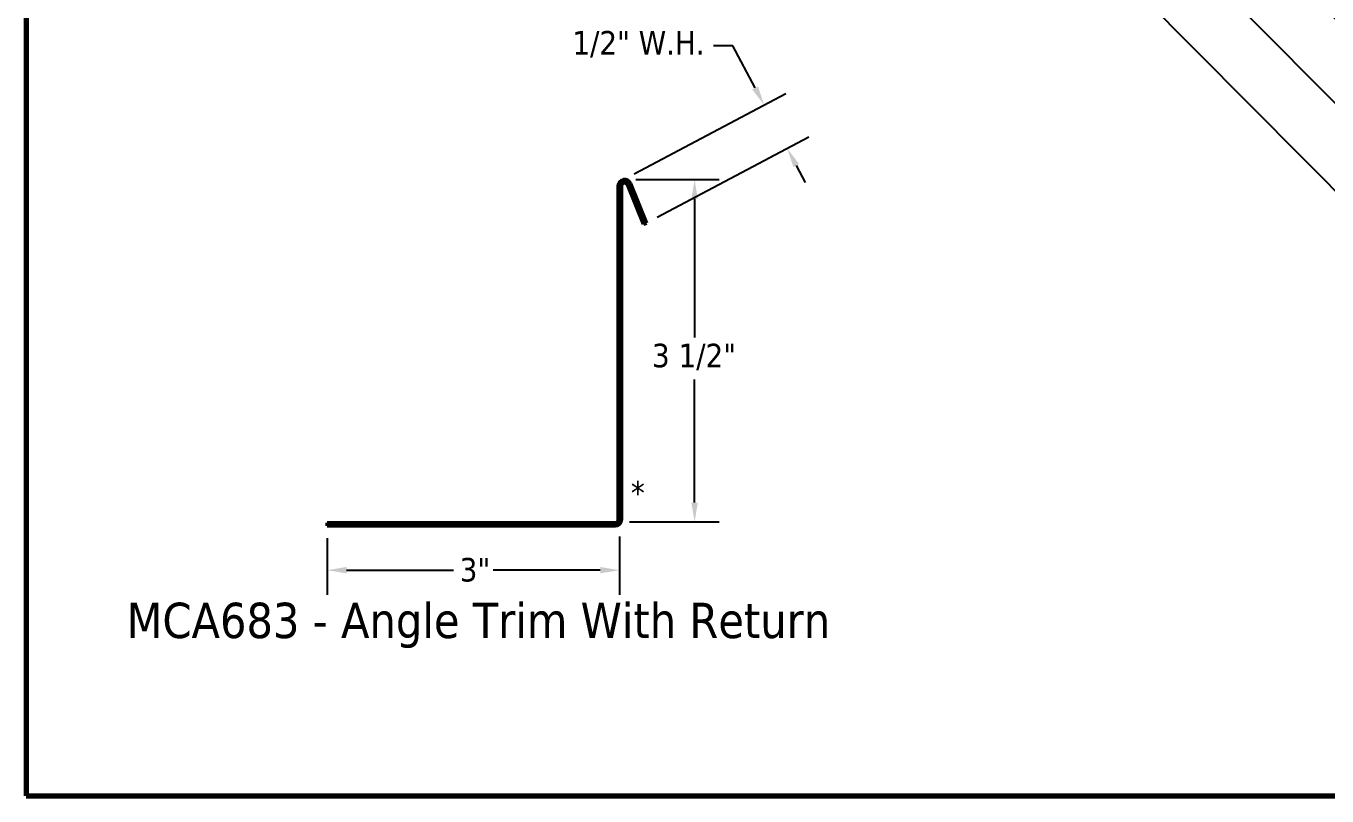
# Model space of a CAD drawing. Header units: inches. Extents: x 0.6 to 33.4, y 0.6 to 21.4.
# Drawn here: x 0.6 to 13.87, y 0.6 to 8.45 of the extents above; entities that cross this region are included whole.
import ezdxf

# ---------------------------------------------------------------- set-up
doc = ezdxf.new("R2010")
doc.units = ezdxf.units.IN
doc.header["$LTSCALE"] = 2
doc.header["$MEASUREMENT"] = 0
for name, color, linetype, lineweight in [('Border (ANSI)', 7, 'Continuous', 70), ('Dimension (ANSI)', 7, 'Continuous', 25), ('Symbol (ANSI)', 7, 'Continuous', 25), ('Visible (ANSI)', 7, 'Continuous', 50)]:
    doc.layers.add(name, color=color, linetype=linetype, lineweight=lineweight)
doc.styles.add('Label Text (ANSI)', font='tahoma.ttf')
doc.styles.add('Note Text (ANSI)', font='tahoma.ttf')
doc.dimstyles.new('Architectural (ANSI)', dxfattribs={"dimscale": 2, "dimtxt": 0.12, "dimasz": 0.098425, "dimexe": 0.125, "dimexo": 0.0625, "dimgap": 0.031496, "dimtad": 0, "dimtih": 1, "dimtoh": 1, "dimdec": 4, "dimrnd": 1e-08, "dimzin": 3, "dimdsep": 46, "dimlunit": 4, "dimtxsty": 'Note Text (ANSI)', "dimcen": 0.09, "dimdle": 0.393701, "dimclrd": 256, "dimclre": 256, "dimclrt": 256, "dimadec": 0, "dimazin": 3, "dimtfac": 1, "dimtofl": 0, "dimtmove": 0, "dimatfit": 3, "dimfxl": 0, "dimfrac": 2, "dimtolj": 1, "dimtzin": 12, "dimlwd": -1, "dimlwe": -1, "dimarcsym": 0})
doc.dimstyles.new('Default (ANSI)$7', dxfattribs={"dimscale": 2, "dimtxt": 0.12, "dimasz": 0.098425, "dimexe": 0.125, "dimexo": 0.0625, "dimgap": 0.031496, "dimtad": 0, "dimtih": 1, "dimtoh": 1, "dimrnd": 1e-08, "dimzin": 4, "dimdsep": 46, "dimtxsty": 'Note Text (ANSI)', "dimcen": 0.09, "dimdle": 0.393701, "dimclrd": 256, "dimclre": 256, "dimclrt": 256, "dimadec": 0, "dimazin": 1, "dimtfac": 1, "dimtofl": 0, "dimtmove": 0, "dimatfit": 3, "dimfxl": 0, "dimtolj": 1, "dimtzin": 4, "dimlwd": -1, "dimlwe": -1, "dimarcsym": 0})

# ---------------------------------------------------------------- blocks, each defined once
blk = doc.blocks.new('Borders ATAS A Border')
at = {"layer": 'Border (ANSI)'}
for p, q in [((0.3, 10.7), (0.3, 0.3)), ((0.3, 0.3), (16.7, 0.3))]:
    blk.add_line(p, q, dxfattribs=at)
blk = doc.blocks.new('*D8')
at = {"layer": 'Defpoints', "color": 0, "transparency": 16777216}
for p in [(3.672, 3.353), (6.653, 3.372), (6.653, 2.902)]:
    blk.add_point(p, dxfattribs=at)
at = {"layer": 'Dimension (ANSI)', "transparency": 16777216}
for p, q in [((3.672, 3.228), (3.672, 2.652)), ((6.653, 3.247), (6.653, 2.652)), ((3.869, 2.902), (4.96, 2.902)), ((6.456, 2.902), (5.365, 2.902))]:
    blk.add_line(p, q, dxfattribs=at)
for points in [[(3.869, 2.935), (3.869, 2.87), (3.672, 2.902)], [(6.456, 2.935), (6.456, 2.87), (6.653, 2.902)]]:
    blk.add_solid(points, dxfattribs=at)
at = {"layer": 'Dimension (ANSI)', "transparency": 16777216, "insert": (5.023, 3.027), "char_height": 0.24, "attachment_point": 1, "style": 'Note Text (ANSI)'}
blk.add_mtext('\\A1;3"', dxfattribs=at)
blk = doc.blocks.new('*D9')
at = {"layer": 'Defpoints', "color": 0, "transparency": 16777216}
for p in [(6.692, 6.884), (7.418, 6.884), (6.63, 3.395)]:
    blk.add_point(p, dxfattribs=at)
at = {"layer": 'Dimension (ANSI)', "transparency": 16777216}
for p, q in [((6.817, 6.884), (7.668, 6.884)), ((7.418, 6.687), (7.418, 5.274)), ((7.418, 3.592), (7.418, 4.845)), ((6.755, 3.395), (7.668, 3.395))]:
    blk.add_line(p, q, dxfattribs=at)
for points in [[(7.385, 6.687), (7.451, 6.687), (7.418, 6.884)], [(7.385, 3.592), (7.451, 3.592), (7.418, 3.395)]]:
    blk.add_solid(points, dxfattribs=at)
at = {"layer": 'Dimension (ANSI)', "transparency": 16777216, "insert": (6.984, 5.211), "char_height": 0.24, "attachment_point": 1, "style": 'Note Text (ANSI)'}
blk.add_mtext('\\A1;3 1/2"', dxfattribs=at)
blk = doc.blocks.new('*D10')
at = {"layer": 'Defpoints', "color": 0, "transparency": 16777216}
for p in [(8.362, 7.202), (6.692, 6.884), (6.927, 6.441)]:
    blk.add_point(p, dxfattribs=at)
at = {"layer": 'Dimension (ANSI)', "transparency": 16777216}
for p, q in [((7.807, 8.248), (7.611, 8.248)), ((8.035, 7.819), (7.807, 8.248)), ((6.802, 6.943), (8.348, 7.762)), ((7.037, 6.5), (8.583, 7.319)), ((8.454, 7.028), (8.546, 6.854))]:
    blk.add_line(p, q, dxfattribs=at)
for points in [[(8.064, 7.834), (8.006, 7.804), (8.127, 7.645)], [(8.483, 7.044), (8.425, 7.013), (8.362, 7.202)]]:
    blk.add_solid(points, dxfattribs=at)
at = {"layer": 'Dimension (ANSI)', "transparency": 16777216, "insert": (6.172, 8.4), "char_height": 0.24, "attachment_point": 1, "style": 'Note Text (ANSI)'}
blk.add_mtext('\\A1;1/2"{ W.H.}', dxfattribs=at)

msp = doc.modelspace()

# ---------------------------------------------------------------- linework, layer by layer
at = {"layer": 'Visible (ANSI)', "color": 1, "true_color": 0xff0000}
for p, q in [((6.63985, 3.41747), (6.63985, 6.82147)), ((6.67185, 3.41747), (6.67185, 6.82147)), ((6.73352, 6.83346), (6.89685, 6.42921)), ((6.76319, 6.84545), (6.92652, 6.4412)), ((6.92652, 6.4412), (6.89685, 6.42921)), ((3.67185, 3.38547), (6.60785, 3.38547)), ((3.67185, 3.38547), (3.67185, 3.35347)), ((3.67185, 3.35347), (6.60785, 3.35347))]:
    msp.add_line(p, q, dxfattribs=at)
for centre, radius, start, end in [((6.70385, 6.82147), 0.064, 22, 180), ((6.70385, 6.82147), 0.032, 22, 180), ((6.60785, 3.41747), 0.032, 270, 0), ((6.60785, 3.41747), 0.064, 270, 0)]:
    msp.add_arc(centre, radius, start, end, dxfattribs=at)

# ---------------------------------------------------------------- block references
at = {"xscale": 2, "yscale": 2, "zscale": 2}
msp.add_blockref('Borders ATAS A Border', (0, 0), dxfattribs=at)

# ---------------------------------------------------------------- texts
at = {"layer": 'Symbol (ANSI)'}
for s, insert, char_height, attachment_point, style in [('{*}', (6.76814, 3.81146), 0.24, 1, 'Note Text (ANSI)'), ('MCA683 - Angle Trim With Return', (1.62461, 2.1076), 0.36, 7, 'Label Text (ANSI)')]:
    msp.add_mtext(s, dxfattribs=dict(at, insert=insert, char_height=char_height, attachment_point=attachment_point, style=style))

# ---------------------------------------------------------------- dimensions: what is measured, and where the dimension line sits
at = {"layer": 'Dimension (ANSI)'}
dim = msp.add_linear_dim(base=(8.36197, 7.2021), p1=(6.69164, 6.8843), p2=(6.92652, 6.4412), angle=117.927247, text='<>{ W.H.}', dimstyle='Architectural (ANSI)', override={"dimdec": 4, "dimlfac": 1, "dimtp": 0, "dimtm": 0, "dimtdec": 2, "dimatfit": 1}, dxfattribs=at)
dim.commit()
dim.dimension.update_dxf_attribs({"geometry": '*D10', "text_midpoint": (6.8598, 8.24828), "dimtype": 160})
for base, p1, p2, angle, override, picture, middle in [((7.417876, 6.884297), (6.630474, 3.394845), (6.691635, 6.884297), 90, {"dimdec": 4, "dimlfac": 1, "dimtp": 0, "dimtm": 0, "dimtdec": 2, "dimatfit": 1}, '*D9', (7.417876, 5.059198)), ((6.653102, 2.902425), (3.671847, 3.353473), (6.653102, 3.372218), 180, {"dimtih": 0, "dimtoh": 0, "dimdec": 4, "dimlfac": 1, "dimtp": 0, "dimtm": 0, "dimtdec": 2, "dimatfit": 1}, '*D8', (5.162474, 2.902425))]:
    dim = msp.add_linear_dim(base=base, p1=p1, p2=p2, angle=angle, dimstyle='Architectural (ANSI)', override=override, dxfattribs=at)
    dim.commit()
    dim.dimension.update_dxf_attribs({"geometry": picture, "text_midpoint": middle, "dimtype": 160})

# ---------------------------------------------------------------- leaders
at = {"layer": 'Symbol (ANSI)', "annotation_type": 0, "has_hookline": 1, "hookline_direction": 0}
for points, text_width in [([(3.41674, 18.25166), (15.4623, 6.14311), (15.65915, 6.14311)], 1.98995), ([(7.91667, 15.64034), (15.50301, 7.99101), (15.69986, 7.99101)], 1.40083), ([(8.29176, 14.23166), (15.53907, 6.92136), (15.73592, 6.92136)], 2.86872), ([(6.58264, 14.18966), (15.52587, 5.18344), (15.72272, 5.18344)], 4.45958)]:
    msp.add_leader(points, dimstyle='Default (ANSI)$7', override={"dimtad": 0}, dxfattribs=dict(at, text_width=text_width))

doc.saveas('drawing.dxf')
